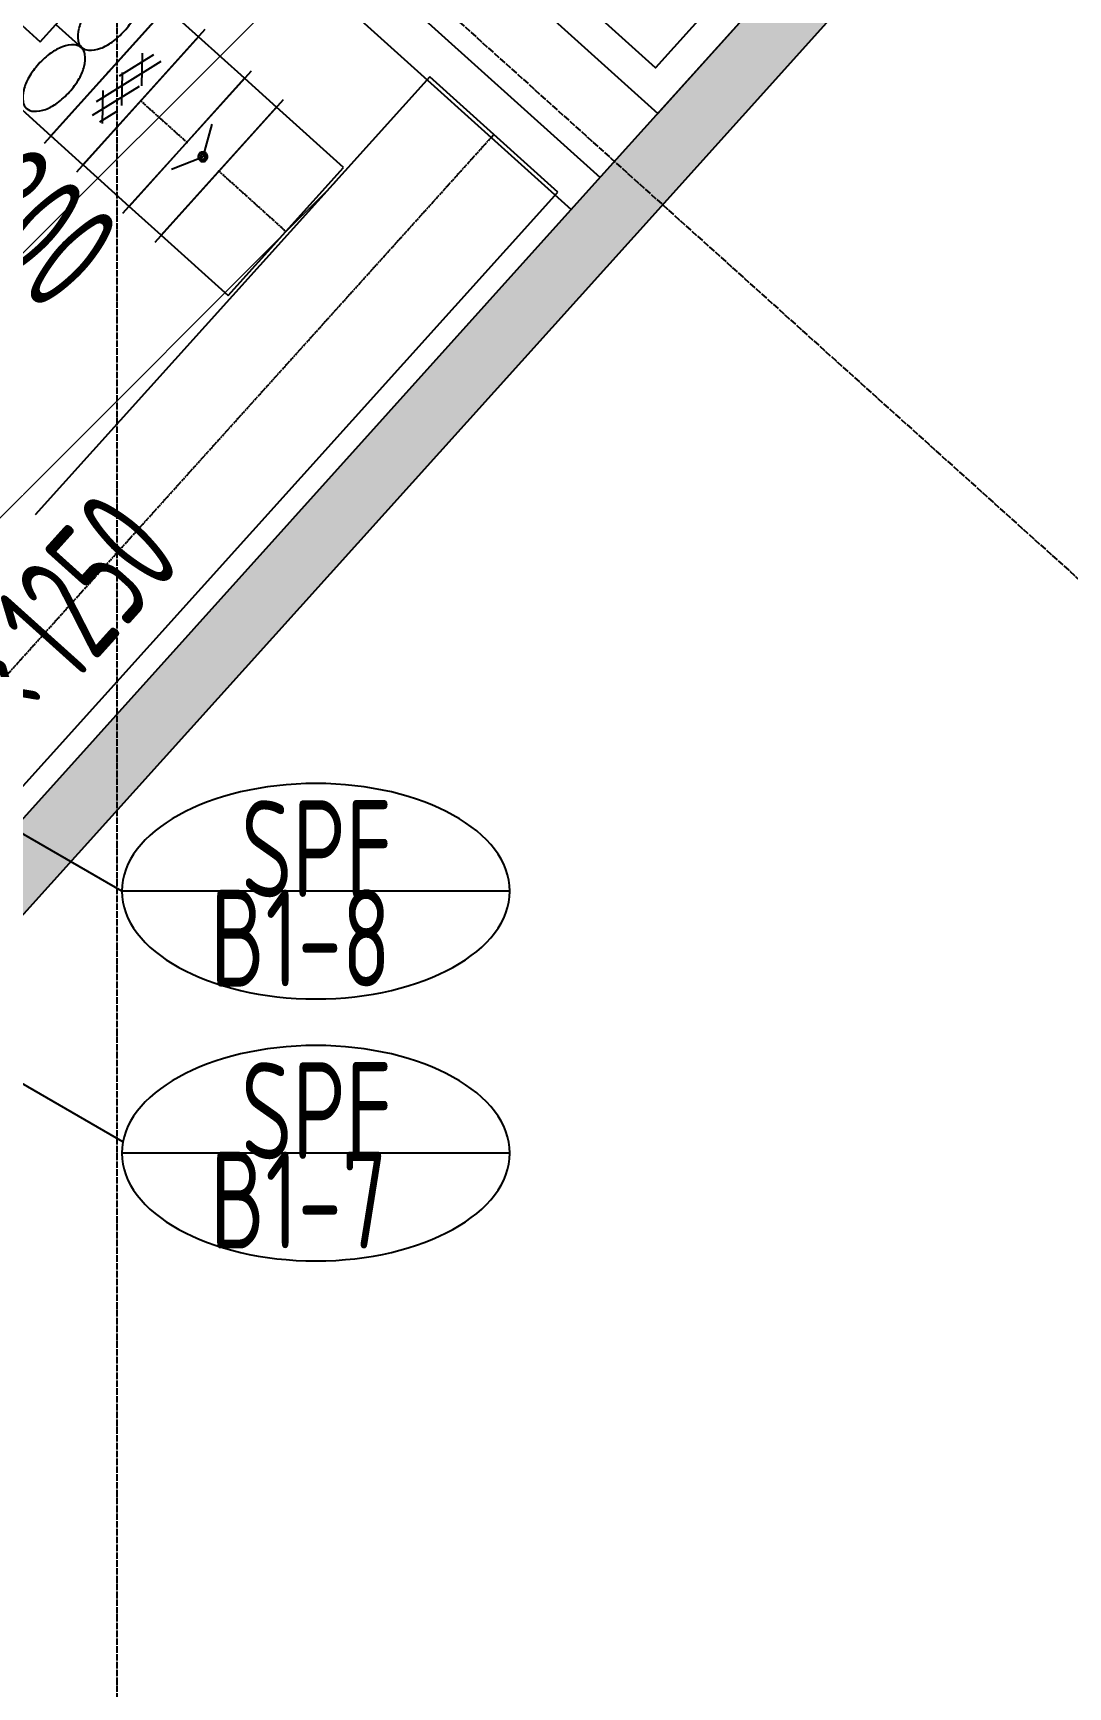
# Model space of a CAD drawing. Extents: x -20827274 to 1300756471, y -549375 to 3431892.
# Drawn here: x 16852 to 21654, y -351657 to -343979 of the extents above; entities that cross this region are included whole.
import ezdxf

# ---------------------------------------------------------------- set-up
doc = ezdxf.new("R2010")
doc.units = 0
doc.header["$LTSCALE"] = 10
for name, pattern in [('CENTER2', [1.125, 0.75, -0.125, 0.125, -0.125]), ('暖附图底图$0$DASH', [0.35, 0.25, -0.1]), ('暖附图底图$0$DOTE', [2.42, 2, -0.2, 0.02, -0.2])]:
    doc.linetypes.add(name, pattern=pattern)
for name, color, linetype in [('1-zs', 3, 'Continuous'), ('DUCT-加压送风标注', 3, 'Continuous'), ('DUCT-送风中心线', 5, 'CENTER2'), ('DUCT-送风标注', 3, 'Continuous'), ('DUCT-送风法兰', 2, 'Continuous'), ('DUCT-送风管', 4, 'Continuous'), ('DUCT-送风管端线', 2, 'Continuous'), ('DUCT-送风管设备', 7, 'Continuous'), ('DUCT-送风阀门', 7, 'Continuous'), ('H-暖通设备', 181, 'Continuous'), ('暖附图底图$0$00-停车位', 8, 'Continuous'), ('暖附图底图$0$1-标注暖通', 8, 'Continuous'), ('暖附图底图$0$A-WALL', 8, 'Continuous'), ('暖附图底图$0$DOTE', 8, 'Continuous'), ('暖附图底图$0$PUB_HATCH', 8, 'Continuous')]:
    doc.layers.add(name, color=color, linetype=linetype)
doc.layers.add('F-非人防区', color=105, linetype='Continuous', lineweight=15)
doc.styles.add('8B2_02', font='tssdeng.shx', dxfattribs={"width": 0.6, "bigfont": 'TSSDCHN.shx'})

# ---------------------------------------------------------------- blocks, each defined once
blk = doc.blocks.new('$轴流风机$00000011')
for p, q in [((-500, 500, 0), (-500, -500, 0)), ((500, 500, 0), (-500, 500, 0)), ((500, -500, 0), (500, 500, 0)), ((-339.5, 134.7, 0), (-339.5, -134.7, 0)), ((88, 134.7, 0), (-339.5, 134.7, 0)), ((88, -134.7, 0), (88, 134.7, 0)), ((88, 0, 0), (288.5, 0, 0)), ((-339.5, -134.7, 0), (88, -134.7, 0)), ((-500, -500, 0), (500, -500, 0))]:
    blk.add_line(p, q)
for centre, radius, start, end in [((462.4, 274.2, 0), 290.7, 153.06034, 168.11261), ((355.1, 328.7, 0), 170.3, 129.18213, 153.06034), ((288.5, 410.5, 0), 64.8, 90, 129.18213), ((288.5, 410.5, 0), 64.8, 50.81787, 90), ((221.9, 328.7, 0), 170.3, 26.93966, 50.81787), ((114.5, 274.2, 0), 290.7, 11.88739, 26.93966), ((633.1, 238.3, 0), 465, 168.11261, 180), ((-56.1, 238.3, 0), 465, 0, 11.88739), ((633.1, 238.3, 0), 465, 180, 191.88739), ((-56.1, 238.3, 0), 465, 348.11261, 0), ((462.4, 202.4, 0), 290.7, 191.88739, 206.93966), ((114.5, 202.4, 0), 290.7, 333.06034, 348.11261), ((355.1, 147.8, 0), 170.3, 206.93966, 230.81787), ((288.5, 66.1, 0), 64.8, 230.81787, 270), ((288.5, 66.1, 0), 64.8, 270, 309.18213), ((221.9, 147.8, 0), 170.3, 309.18213, 333.06034), ((462.4, -202.4, 0), 290.7, 153.06034, 168.11261), ((355.1, -147.8, 0), 170.3, 129.18213, 153.06034), ((288.5, -66.1, 0), 64.8, 90, 129.18213), ((288.5, -66.1, 0), 64.8, 50.81787, 90), ((221.9, -147.8, 0), 170.3, 26.93966, 50.81787), ((114.5, -202.4, 0), 290.7, 11.88739, 26.93966), ((633.1, -238.3, 0), 465, 168.11261, 180), ((-56.1, -238.3, 0), 465, 0, 11.88739), ((633.1, -238.3, 0), 465, 180, 191.88739), ((-56.1, -238.3, 0), 465, 348.11261, 0), ((462.4, -274.2, 0), 290.7, 191.88739, 206.93966), ((114.5, -274.2, 0), 290.7, 333.06034, 348.11261), ((355.1, -328.7, 0), 170.3, 206.93966, 230.81787), ((288.5, -410.5, 0), 64.8, 230.81787, 270), ((288.5, -410.5, 0), 64.8, 270, 309.18213), ((221.9, -328.7, 0), 170.3, 309.18213, 333.06034)]:
    blk.add_arc(centre, radius, start, end)
for p in [(-500, 0, 0), (500, 0, 0)]:
    blk.add_point(p)
blk = doc.blocks.new('暖附图底图$0$车位2400x5300')
at = {"layer": '暖附图底图$0$00-停车位', "color": 251}
for p, q in [((-875, -1000), (-175, -1000)), ((-875, -1100), (-875, -1000)), ((-175, -1100), (-175, -1000)), ((175, -1000), (875, -1000)), ((175, -1100), (175, -1000)), ((875, -1100), (875, -1000)), ((-875, -1100), (-175, -1100)), ((175, -1100), (875, -1100)), ((400, -5300), (-400, -5300))]:
    blk.add_line(p, q, dxfattribs=at)
blk.add_lwpolyline([(400, -5150), (400, -5300), (1200, -5300), (1200, 0), (-1200, 0), (-1200, -5300), (-400, -5300), (-400, -5150), (-1050, -5150), (-1050, -150), (1050, -150), (1050, -5150), (400, -5150)], dxfattribs=at)
blk.add_lwpolyline([(0, -5150, 0, 600, 0), (0, -4850, 600, 600, 0)], format="xyseb", dxfattribs=at)
blk = doc.blocks.new('暖附图底图$0$AFSFCS')
at = {"layer": '暖附图底图$0$PUB_HATCH'}
for points in [[(22356.5, -341906.4), (22056.5, -341791.3), (19416.4, -344723.4), (19639.3, -344924.2)], [(19639.3, -344924.2), (19416.4, -344723.4), (15000.1, -349628.2), (15223.1, -349828.9)]]:
    blk.add_hatch(color=256, dxfattribs=at).paths.add_polyline_path(points)
at = {"layer": '暖附图底图$0$A-WALL'}
for p, q in [((16139.2, -341638), (19483.3, -344649.1)), ((16005.3, -341786.6), (19349.5, -344797.7)), ((22056.5, -341791.3), (19416.4, -344723.4)), ((22356.5, -341906.4), (19639.3, -344924.2)), ((19416.4, -344723.4), (15000.1, -349628.2)), ((19639.3, -344924.2), (15223.1, -349828.9))]:
    blk.add_line(p, q, dxfattribs=at)
at = {"layer": '暖附图底图$0$DOTE', "color": 16, "linetype": '暖附图底图$0$DOTE', "ltscale": 1.5}
blk.add_line((17241.4, -155629.3), (17241.4, -385768.2), dxfattribs=at)
at = {"layer": '暖附图底图$0$DOTE', "color": 127, "linetype": '暖附图底图$0$DOTE', "ltscale": 1.5}
blk.add_line((2428.4, -329158.2), (26067.6, -350443), dxfattribs=at)
at = {"layer": '暖附图底图$0$00-停车位', "rotation": 228.0000000068955}
blk.add_blockref('暖附图底图$0$车位2400x5300', (20553.9, -343460.1), dxfattribs=at)
blk = doc.blocks.new('暖附图底图')
at = {"layer": '暖附图底图$0$1-标注暖通', "linetype": '暖附图底图$0$DASH'}
blk.add_blockref('暖附图底图$0$AFSFCS', (500000, 0), dxfattribs=at)

msp = doc.modelspace()

# ---------------------------------------------------------------- hatches: boundary and pattern name
at = {"layer": 'F-非人防区'}
h = msp.add_hatch(dxfattribs=at)
h.set_pattern_fill('ANSI31', color=8, scale=500)
h.set_pattern_definition([(45, (-67108.6, 126739.6), (-561.266, 561.266), [])])
edge = h.paths.add_edge_path()
edge.add_line((26041.4, -160910.4), (26041.4, -174910.4))
edge.add_line((26041.4, -174910.4), (44466.4, -174910.4))
edge.add_line((44466.4, -174910.4), (44466.4, -230535.4))
edge.add_line((44466.4, -230535.4), (29591.4, -230535.4))
edge.add_line((29591.4, -230535.4), (29591.4, -228585.4))
edge.add_line((29591.4, -228585.4), (32466.4, -228585.4))
edge.add_line((32466.4, -228585.4), (32466.4, -223185.4))
edge.add_line((32466.4, -223185.4), (6116.4, -223185.4))
edge.add_line((6116.4, -223185.4), (6116.4, -236210.4))
edge.add_line((6116.4, -236210.4), (5916.4, -236210.4))
edge.add_line((5916.4, -236210.4), (5921.1, -289912.2))
edge.add_line((5921.1, -289912.2), (35191.4, -289912.2))
edge.add_line((35191.4, -289912.2), (35191.4, -296310.4))
edge.add_line((35191.4, -296310.4), (35041.4, -296310.4))
edge.add_line((35041.4, -296310.4), (35041.4, -296910.4))
edge.add_line((35041.4, -296910.4), (35641.4, -296910.4))
edge.add_line((35641.4, -296910.4), (44736.4, -305099.6))
edge.add_line((44736.4, -305099.6), (22456.5, -329844))
edge.add_line((22456.5, -329844), (22456.5, -340006.4))
edge.add_line((22456.5, -340006.4), (-13248.1, -379660.4))
edge.add_line((-13248.1, -379660.4), (-90108.6, -379660.4))
edge.add_line((-90108.6, -379660.4), (-90108.6, -373660.4))
edge.add_line((-90108.6, -373660.4), (-91358.6, -373660.4))
edge.add_arc((-91358.6, -361660.4), 12000, 180, 270, ccw=False)
edge.add_line((-103358.6, -361660.4), (-103358.6, -333450.4))
edge.add_line((-103358.6, -333450.4), (-95358.6, -333436.6))
edge.add_line((-95358.6, -333436.6), (-95358.6, -160610.4))
edge.add_line((-95358.6, -160610.4), (-86333.4, -160610.4))
edge.add_line((-86333.4, -160610.4), (-86333.6, -149790))
edge.add_line((-86333.6, -149790), (-73433.4, -149790))
edge.add_line((-73433.4, -149790), (-73433.4, -160610.4))
edge.add_line((-73433.4, -160610.4), (26041.4, -160910.4))

# ---------------------------------------------------------------- linework, layer by layer
at = {"layer": 'DUCT-送风中心线'}
for p, q in [((17351.7, -344293.1), (17351.6, -344293)), ((17351.8, -344293.3), (17565.7, -344485.8)), ((14561.6, -349367.9), (18990.5, -344449.2)), ((17714.7, -344619.9), (18025.4, -344899.8))]:
    msp.add_line(p, q, dxfattribs=at)
at = {"layer": 'DUCT-送风法兰'}
for p, q in [((16905.1, -344489.8), (17500.6, -343828.4)), ((17649.5, -343962.5), (17054, -344623.9)), ((17863.6, -344155.2), (17268, -344816.6)), ((18012.3, -344289.2), (17416.8, -344950.6))]:
    msp.add_line(p, q, dxfattribs=at)
at = {"layer": 'DUCT-送风法兰', "color": 18, "true_color": 0x000000}
for p in [(17202.8, -344159, 500), (17202.9, -344159.2, 500), (17351.7, -344293.1, 500), (17351.8, -344293.3, 500), (17565.7, -344485.8, 500), (17565.9, -344486, 500), (17714.5, -344619.8, 500), (17714.7, -344619.9, 500)]:
    msp.add_point(p, dxfattribs=at)
at = {"layer": 'DUCT-送风管'}
for p, q in [((17470.6, -343861.9), (17619.2, -343995.7)), ((17619.5, -343996), (17084.2, -344590.5)), ((17619.4, -343995.9), (17619.2, -343995.7)), ((17833.4, -344188.6), (17619.5, -343996)), ((18693.2, -344181.6), (16862.5, -346214.8)), ((17298.1, -344783.1), (17833.4, -344188.6)), ((17833.5, -344188.7), (17982.2, -344322.5)), ((19287.7, -344716.9), (18693.2, -344181.6)), ((17982.3, -344322.7), (17447, -344917.2)), ((18293.1, -344602.5), (17982.3, -344322.7)), ((17083.9, -344590.3), (16935.3, -344456.4)), ((17084, -344590.4), (17083.9, -344590.3)), ((17084.2, -344590.5), (17298.1, -344783.1)), ((17757.8, -345197), (18293.1, -344602.5)), ((14858.9, -349635.6), (19287.7, -344716.9)), ((17446.9, -344917.1), (17298.2, -344783.2)), ((17447, -344917.2), (17757.8, -345197))]:
    msp.add_line(p, q, dxfattribs=at)
at = {"layer": 'DUCT-送风管', "color": 18, "true_color": 0x000000}
for p in [(17351.6, -344293, 500), (17351.7, -344293.1, 500)]:
    msp.add_point(p, dxfattribs=at)
at = {"layer": 'DUCT-送风管端线'}
for p, q in [((17470.6, -343861.9), (16935.3, -344456.4)), ((17619.2, -343995.7), (17083.9, -344590.3)), ((17619.2, -343995.7), (17083.9, -344590.3)), ((17084, -344590.4), (17619.4, -343995.9)), ((17298.2, -344783.2), (17833.5, -344188.7)), ((17446.9, -344917.1), (17982.2, -344322.5))]:
    msp.add_line(p, q, dxfattribs=at)
at = {"layer": 'DUCT-送风阀门'}
for p, q in [((17147, -344296), (17446.7, -344109.5)), ((17254, -344177.1), (17412.3, -344078.6)), ((17357.4, -344224), (17360.3, -344071.2)), ((17264.7, -344314.8), (17267.6, -344162)), ((17127.5, -344360.4), (17346, -344224.4)), ((17174.1, -344398.1), (17177, -344245.3)), ((17161.9, -344391.3), (17238.9, -344343.3)), ((17681.9, -344402), (17640.2, -344552.9)), ((17494.5, -344610.1), (17640.2, -344552.9)), ((17618.4, -344549), (17618, -344553)), ((17618, -344553), (17618.4, -344557.1)), ((17619.5, -344545), (17618.4, -344549)), ((17618.4, -344557.1), (17619.6, -344561)), ((17621.3, -344541.3), (17619.5, -344545)), ((17619.6, -344561), (17621.4, -344564.7)), ((17623.7, -344538.1), (17621.3, -344541.3)), ((17621.4, -344564.7), (17623.9, -344567.9)), ((17626.7, -344535.3), (17623.7, -344538.1)), ((17623.9, -344567.9), (17626.9, -344570.7)), ((17625.4, -344550.5), (17625.2, -344553.3)), ((17625.2, -344553.3), (17625.5, -344556.1)), ((17626.1, -344547.7), (17625.4, -344550.5)), ((17625.5, -344556.1), (17626.4, -344558.9)), ((17627.3, -344545.1), (17626.1, -344547.7)), ((17626.4, -344558.9), (17627.8, -344561.4)), ((17630.2, -344533.1), (17626.7, -344535.3)), ((17626.9, -344570.7), (17630.4, -344572.8)), ((17629, -344542.8), (17627.3, -344545.1)), ((17627.8, -344561.4), (17629.6, -344563.5)), ((17631.1, -344540.9), (17629, -344542.8)), ((17629.6, -344551.2), (17629.5, -344553.2)), ((17629.5, -344553.2), (17629.7, -344555.2)), ((17630.1, -344549.2), (17629.6, -344551.2)), ((17629.6, -344563.5), (17631.8, -344565.4)), ((17629.7, -344555.2), (17630.3, -344557.2)), ((17631, -344547.3), (17630.1, -344549.2)), ((17634, -344531.6), (17630.2, -344533.1)), ((17630.3, -344557.2), (17631.3, -344558.9)), ((17630.4, -344572.8), (17634.3, -344574.2)), ((17632.2, -344545.7), (17631, -344547.3)), ((17633.6, -344539.4), (17631.1, -344540.9)), ((17631.3, -344558.9), (17632.6, -344560.5)), ((17631.8, -344565.4), (17634.4, -344566.7)), ((17633.7, -344544.3), (17632.2, -344545.7)), ((17632.6, -344560.5), (17634.2, -344561.8)), ((17636.2, -344538.4), (17633.6, -344539.4)), ((17635.5, -344543.3), (17633.7, -344544.3)), ((17638, -344530.8), (17634, -344531.6)), ((17634.2, -344561.8), (17636, -344562.8)), ((17634.3, -344574.2), (17638.3, -344575)), ((17634.4, -344566.7), (17637.1, -344567.6)), ((17637.4, -344542.5), (17635.5, -344543.3)), ((17636, -344562.8), (17638, -344563.4)), ((17639.1, -344537.9), (17636.2, -344538.4)), ((17637.1, -344567.6), (17639.9, -344567.9)), ((17639.4, -344542.2), (17637.4, -344542.5)), ((17642.1, -344530.8), (17638, -344530.8)), ((17638, -344563.4), (17640, -344563.6)), ((17638.3, -344575), (17642.4, -344574.9)), ((17641.9, -344538), (17639.1, -344537.9)), ((17641.4, -344542.2), (17639.4, -344542.2)), ((17639.9, -344567.9), (17642.8, -344567.7)), ((17640, -344563.6), (17642, -344563.5)), ((17643.4, -344542.7), (17641.4, -344542.2)), ((17644.7, -344538.6), (17641.9, -344538)), ((17642, -344563.5), (17644, -344562.9)), ((17646.1, -344531.5), (17642.1, -344530.8)), ((17642.4, -344574.9), (17646.4, -344574.2)), ((17642.8, -344567.7), (17645.5, -344566.9)), ((17645.3, -344543.4), (17643.4, -344542.7)), ((17644, -344562.9), (17645.8, -344562)), ((17647.3, -344539.7), (17644.7, -344538.6)), ((17647, -344544.6), (17645.3, -344543.4)), ((17645.5, -344566.9), (17648.1, -344565.7)), ((17645.8, -344562), (17647.5, -344560.8)), ((17649.9, -344533), (17646.1, -344531.5)), ((17646.4, -344574.2), (17650.2, -344572.7)), ((17648.4, -344546), (17647, -344544.6)), ((17649.7, -344541.3), (17647.3, -344539.7)), ((17647.5, -344560.8), (17648.8, -344559.3)), ((17648.1, -344565.7), (17650.3, -344563.9)), ((17649.6, -344547.7), (17648.4, -344546)), ((17648.8, -344559.3), (17649.9, -344557.5)), ((17650.4, -344549.6), (17649.6, -344547.7)), ((17651.7, -344543.3), (17649.7, -344541.3)), ((17653.4, -344535.1), (17649.9, -344533)), ((17649.9, -344557.5), (17650.6, -344555.6)), ((17650.2, -344572.7), (17653.7, -344570.5)), ((17650.3, -344563.9), (17652.2, -344561.8)), ((17650.8, -344551.6), (17650.4, -344549.6)), ((17650.6, -344555.6), (17650.9, -344553.6)), ((17650.9, -344553.6), (17650.8, -344551.6)), ((17653.3, -344545.6), (17651.7, -344543.3)), ((17652.2, -344561.8), (17653.7, -344559.4)), ((17654.5, -344548.3), (17653.3, -344545.6)), ((17656.5, -344537.9), (17653.4, -344535.1)), ((17653.7, -344559.4), (17654.7, -344556.7)), ((17653.7, -344570.5), (17656.7, -344567.7)), ((17655.1, -344551), (17654.5, -344548.3)), ((17654.7, -344556.7), (17655.2, -344553.9)), ((17655.2, -344553.9), (17655.1, -344551)), ((17659, -344541.1), (17656.5, -344537.9)), ((17656.7, -344567.7), (17659.1, -344564.4)), ((17660.8, -344544.8), (17659, -344541.1)), ((17659.1, -344564.4), (17660.9, -344560.8)), ((17661.9, -344548.7), (17660.8, -344544.8)), ((17660.9, -344560.8), (17662, -344556.8)), ((17662.4, -344552.8), (17661.9, -344548.7)), ((17662, -344556.8), (17662.4, -344552.8))]:
    msp.add_line(p, q, dxfattribs=at)
at = {"layer": 'H-暖通设备'}
for p, q in [((17264.4, -347962.5), (15071.3, -346696.4)), ((17269.4, -349126.2), (14249.5, -347382.6))]:
    msp.add_line(p, q, dxfattribs=at)
at = {"layer": 'H-暖通设备', "linetype": 'Continuous'}
for p, q in [((19064.4, -347962.5), (17264.4, -347962.5)), ((19064.4, -349178.8), (17264.4, -349178.8))]:
    msp.add_line(p, q, dxfattribs=at)
at = {"layer": 'H-暖通设备', "linetype": 'Continuous', "extrusion": (0, 0, -1)}
for centre in [(18164.4, -347962.5), (18164.4, -349178.8)]:
    msp.add_ellipse(centre, major_axis=(-900, 0), ratio=0.555556, dxfattribs=at)

# ---------------------------------------------------------------- block references
at = {"layer": '1-zs'}
msp.add_blockref('暖附图底图', (-500000, 0), dxfattribs=at)
at = {"layer": 'DUCT-送风管设备', "xscale": 0.8, "yscale": 0.8, "zscale": 800, "rotation": 317.9999999999993}
msp.add_blockref('$轴流风机$00000011', (16905.5, -343891.4, 500), dxfattribs=at)

# ---------------------------------------------------------------- texts
at = {"layer": 'DUCT-加压送风标注', "style": '8B2_02', "width": 0.6}
for s, p in [('1250', (17036, -347012.2, 500)), ('×', (16825.2, -347246.3, 500))]:
    msp.add_text(s, height=525, rotation=48, dxfattribs=at).set_placement(p)
at = {"layer": 'DUCT-送风标注', "style": '8B2_02', "width": 0.6}
msp.add_text('%%C800', height=525, rotation=318, dxfattribs=at).set_placement((16263.9, -344687.4, 500))
at = {"layer": 'H-暖通设备', "linetype": 'Continuous', "style": '8B2_02', "width": 0.7}
for s, p in [('SPF', (17818.2, -347990.4)), ('B1-8', (17674.2, -348405)), ('SPF', (17818.2, -349206.7)), ('B1-7', (17674.2, -349621.2))]:
    msp.add_text(s, height=450, dxfattribs=at).set_placement(p)

doc.saveas('drawing.dxf')
